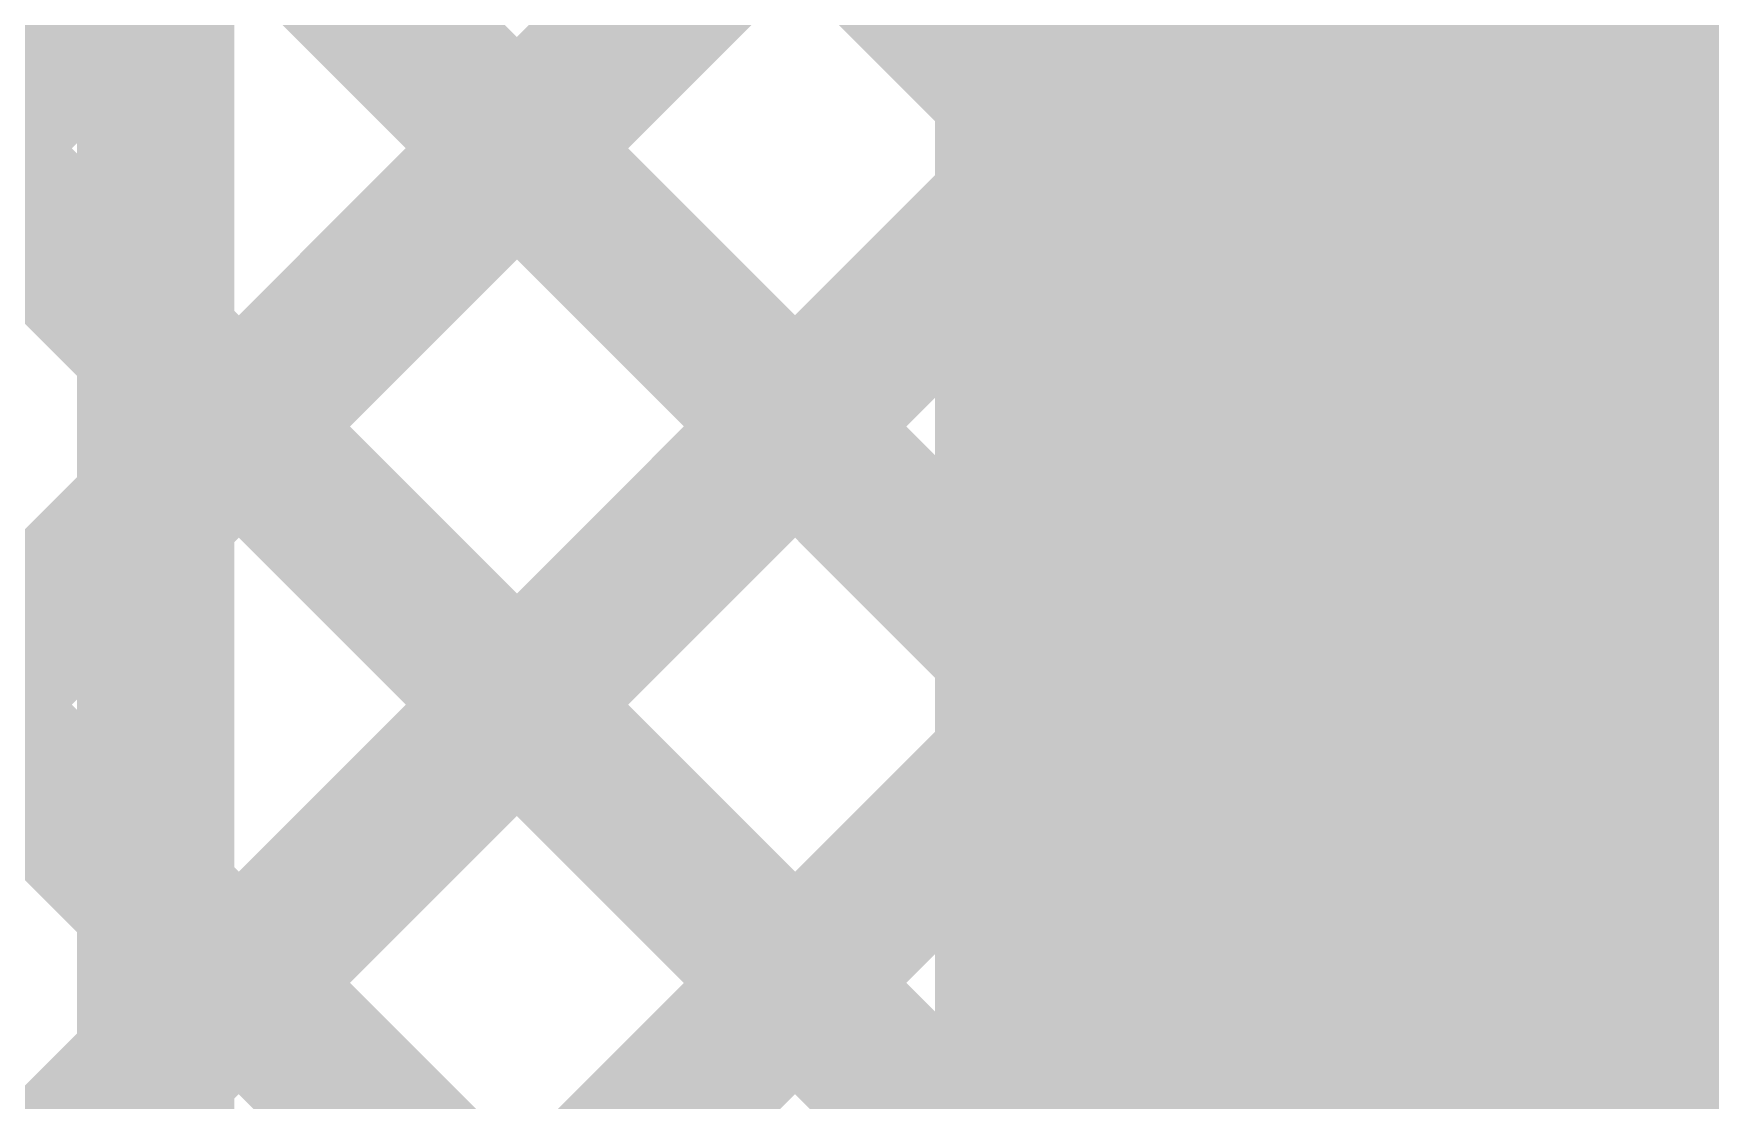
# Model space of a CAD drawing. Header units: millimetres. Extents: x 3.06 to 5.82, y 1.29 to 3.84.
# Drawn here: x 4.9252 to 5.0104, y 3.0912 to 3.1454 of the extents above; entities that cross this region are included whole.
import ezdxf

# ---------------------------------------------------------------- set-up
doc = ezdxf.new("R2010")
doc.units = ezdxf.units.MM
doc.header["$MEASUREMENT"] = 0
doc.layers.add('BottomLayer', color=5, linetype='Continuous')
doc.layers.add('TopLayer', color=1, linetype='Continuous')

msp = doc.modelspace()

# ---------------------------------------------------------------- linework, layer by layer
at = {"layer": 'BottomLayer', "const_width": 0.008}
for points in [[(4.836734, 3.196), (5.022, 3.010734)], [(4.857337, 3.075428), (4.977909, 3.196)], [(4.865018, 3.196), (5.022, 3.039018)], [(4.890193, 3.08), (5.006193, 3.196)], [(4.893302, 3.196), (5.022, 3.067302)], [(4.921587, 3.196), (5.022, 3.095587)], [(4.949871, 3.196), (5.022, 3.123871)], [(4.918478, 3.08), (5.021816, 3.183339)], [(4.946819, 3.080056), (5.022, 3.155238)], [(4.961986, 3.06694), (5.022, 3.126954)], [(4.950833, 3.027502), (5.022, 3.098669)]]:
    msp.add_lwpolyline(points, dxfattribs=at)
at = {"layer": 'TopLayer', "const_width": 0.008}
for points in [[(4.93137, 3.092892), (5.344478, 3.506)], [(4.946819, 3.080056), (5.372762, 3.506)], [(4.950833, 3.027502), (5.42933, 3.506)], [(4.961986, 3.06694), (5.401046, 3.506)], [(4.93137, 3.121177), (5.001991, 3.191797)], [(4.956871, 3.189), (5.246099, 2.899772)], [(4.93137, 3.186217), (5.248587, 2.869)], [(4.93137, 3.136717), (4.93137, 3.179283)], [(4.93137, 3.157932), (5.220302, 2.869)], [(4.93137, 3.129283), (4.93137, 3.136717)], [(4.93137, 3.129283), (4.93137, 3.136717)], [(4.93137, 3.129648), (5.192018, 2.869)], [(4.93137, 3.086717), (4.93137, 3.129283)], [(4.93137, 3.101364), (5.163734, 2.869)]]:
    msp.add_lwpolyline(points, dxfattribs=at)
at = {"layer": 'TopLayer', "const_width": 0.004}
for points in [[(4.92937, 3.136717, 1), (4.93337, 3.136717, 1)], [(4.92937, 3.136717, 1), (4.93337, 3.136717, 1)], [(4.92937, 3.136717, 1), (4.93337, 3.136717, 1)], [(4.92937, 3.129648, 1), (4.93337, 3.129648, 1)], [(4.92937, 3.129283, 1), (4.93337, 3.129283, 1)], [(4.92937, 3.129283, 1), (4.93337, 3.129283, 1)], [(4.92937, 3.129283, 1), (4.93337, 3.129283, 1)], [(4.92937, 3.121177, 1), (4.93337, 3.121177, 1)], [(4.92937, 3.101364, 1), (4.93337, 3.101364, 1)], [(4.92937, 3.092892, 1), (4.93337, 3.092892, 1)]]:
    msp.add_lwpolyline(points, format="xyb", close=True, dxfattribs=at)
at = {"layer": 'TopLayer'}
for points in [[(4.971, 2.907), (5.376, 2.907), (4.971, 3.182), (5.376, 3.182)], [(4.979, 2.589), (5.008, 2.589), (4.979, 3.182), (5.008, 3.182)]]:
    msp.add_solid(points, dxfattribs=at)

doc.saveas('drawing.dxf')
